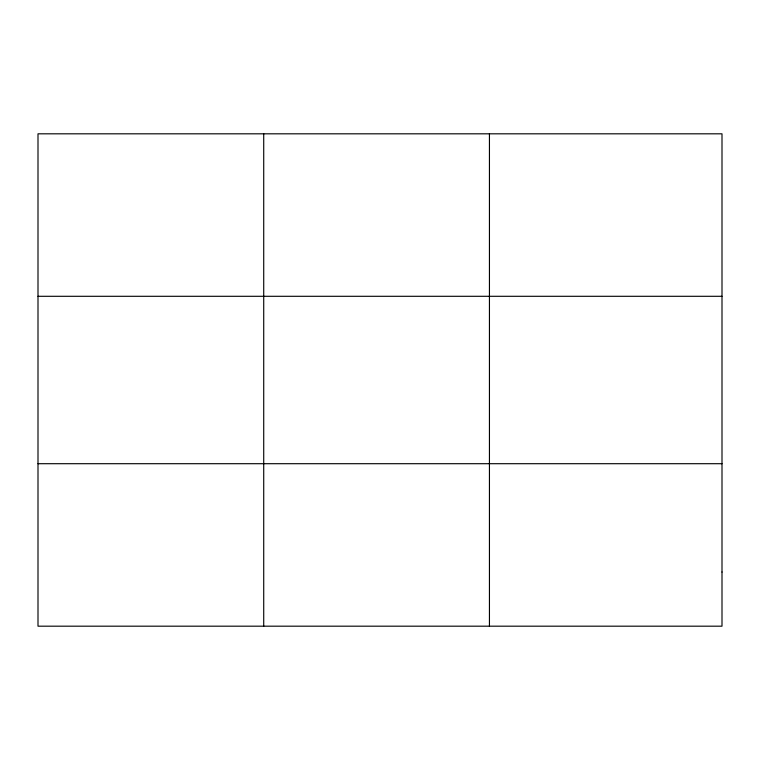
<?xml version="1.0" encoding="UTF-8"?>
<svg xmlns="http://www.w3.org/2000/svg" width="760" height="760" viewBox="0 0 760 760"><rect width="100%" height="100%" fill="white"/><g stroke="black" fill="none" stroke-linecap="round" stroke-linejoin="round"><path stroke-width="1.14" d="M263.72 626.183L263.72 133.817M489.44 626.183L489.44 133.817M38 296.295L722 296.295M38 463.704L722 463.704M722 572.024L722 626.183L38 626.183L38 133.817L722 133.817L722 572.024"/></g></svg>
